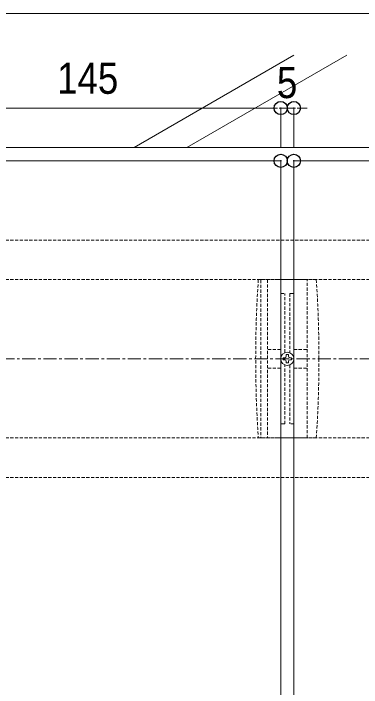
# Model space of a CAD drawing. Units: millimetres, scale not verified. Extents: x -4131 to 4169, y -981 to 998.
# Drawn here: x -3400.5 to -3268.6, y 128.8 to 384.2 of the extents above; entities that cross this region are included whole.
import ezdxf
from ezdxf.enums import TextEntityAlignment as Align

# ---------------------------------------------------------------- set-up
doc = ezdxf.new("R2010")
doc.units = ezdxf.units.MM
doc.header["$LTSCALE"] = 10
doc.header["$PDMODE"] = 32
doc.header["$PDSIZE"] = 5
doc.linetypes.add('CHAIN1', pattern=[8, 5, -1, 1, -1])
doc.linetypes.add('DASHED1', pattern=[1.8, 1.2, -0.6])
for name, color, linetype, lineweight in [('0-0_図枠', 7, 'Continuous', 9), ('0-1_デッキ', 7, 'Continuous', 9), ('0-3_寸法', 7, 'Continuous', 9), ('0-4_一般', 4, 'Continuous', 9), ('0-6_0', 7, 'Continuous', 9), ('0-A_根太', 4, 'Continuous', 9), ('0-B_WQCS', 4, 'Continuous', 9)]:
    doc.layers.add(name, color=color, linetype=linetype, lineweight=lineweight)
doc.layers.add('0-7_DEFPOINTS', color=7, linetype='Continuous')
doc.styles.add('ＭＳ Ｐゴシック', font='')
doc.styles.get('ＭＳ Ｐゴシック').set_extended_font_data('MS PGothic')

# ---------------------------------------------------------------- blocks, each defined once
blk = doc.blocks.new('_DOT')
at = {"layer": '0-6_0'}
for p, q in [((-5, 0), (-10, 0)), ((-2.5, 0), (2.5, 0))]:
    blk.add_line(p, q, dxfattribs=at)
blk = doc.blocks.new('グループ-70-1')
at = {"layer": '0-A_根太', "linetype": 'DASHED1'}
for p, q in [((-37009.7, 5899.7), (-31688.6, 5899.7)), ((-37009.7, 5749.7), (-31688.6, 5749.7)), ((-37009.7, 5149.7), (-31688.6, 5149.7)), ((-37009.7, 4999.7), (-31688.6, 4999.7))]:
    blk.add_line(p, q, dxfattribs=at)
at = {"layer": '0-A_根太', "linetype": 'CHAIN1'}
blk.add_line((-39948.3, 5449.7), (-31448.3, 5449.7), dxfattribs=at)
blk = doc.blocks.new('グループ-93-1')
at = {"layer": '0-B_WQCS'}
blk.add_line((4, -9.8), (4, -15.6), dxfattribs=at)
for points in [[(-9.8, -4), (-15.6, -4), (-15.6, 4), (-9.8, 4)], [(-4, 9.8), (-4, 15.6), (4, 15.6), (4, 9.8)], [(9.8, 4), (15.6, 4), (15.6, -4), (9.8, -4)], [(4, -15.6), (-4, -15.6), (-4, -9.8)]]:
    blk.add_lwpolyline(points, dxfattribs=at)
blk.add_circle((0, 0), 25, dxfattribs=at)
for centre, start, end in [((-9.8, 9.8), 270, 0), ((9.8, 9.8), 180, 270), ((-9.8, -9.8), 0, 90), ((9.8, -9.8), 90, 180)]:
    blk.add_arc(centre, 5.81, start, end, dxfattribs=at)
blk = doc.blocks.new('グループ-94-1')
at = {"layer": '0-B_WQCS'}
blk.add_blockref('グループ-93-1', (0, 0), dxfattribs=at)
blk = doc.blocks.new('グループ-95-1')
at = {"layer": '0-B_WQCS', "linetype": 'DASHED1'}
for p, q in [((110, 300), (-110, 300)), ((-100, 298.3), (-100, -298.3)), ((-74.9, 300), (-74.9, -300)), ((-24.9, 300), (-24.9, 7.4)), ((24.9, 7.4), (24.9, 300)), ((74.9, -300), (74.9, 300)), ((-24.9, 247.1), (-10, 247.1)), ((-10, 24), (-10, 247.1)), ((10, 247.1), (10, 24)), ((10, 247.1), (24.9, 247.1)), ((-24.9, 35), (-74.9, 35)), ((24.9, 35), (74.9, 35)), ((-24.9, -7.4), (-24.9, -300)), ((-10, -247.1), (-10, -24)), ((10, -24), (10, -247.1)), ((24.9, -300), (24.9, -7.4)), ((-24.9, -35), (-74.9, -35)), ((24.9, -35), (74.9, -35)), ((-10, -247.1), (-24.9, -247.1)), ((24.9, -247.1), (10, -247.1)), ((110, -300), (-110, -300))]:
    blk.add_line(p, q, dxfattribs=at)
at = {"layer": '0-B_WQCS'}
for p, q in [((-24.9, 300), (25.1, 300)), ((25.1, -300), (-24.9, -300))]:
    blk.add_line(p, q, dxfattribs=at)
at = {"layer": '0-B_WQCS', "linetype": 'DASHED1'}
for centre, start, end in [((4385, 0), 176.1817, 183.8183), ((-4385, 0), 0, 3.8183), ((-4385, 0), 356.1817, 0)]:
    blk.add_arc(centre, 4505, start, end, dxfattribs=at)
at = {"layer": '0-B_WQCS'}
blk.add_blockref('グループ-94-1', (0, 0), dxfattribs=at)
blk = doc.blocks.new('グループ-96-1')
at = {"layer": '0-B_WQCS'}
blk.add_blockref('グループ-95-1', (0, 0), dxfattribs=at)
blk = doc.blocks.new('WQCS2016平')
at = {"layer": '0-B_WQCS'}
blk.add_blockref('グループ-96-1', (0, 0), dxfattribs=at)

msp = doc.modelspace()

# ---------------------------------------------------------------- linework, layer by layer
at = {"layer": '0-0_図枠', "color": 5}
msp.add_lwpolyline([(-4130.95, 384.21), (-2130.95, 384.21), (-2130.95, -915.79), (-4130.95, -915.79)], close=True, dxfattribs=at)
at = {"layer": '0-1_デッキ'}
for p, q in [((-3444.2, 328.37), (-3299.2, 328.37)), ((-3299.2, -236.63), (-3299.2, 328.37)), ((-3294.2, -154.13), (-3294.2, 328.37)), ((-3294.2, 328.37), (-3251.21, 328.37))]:
    msp.add_line(p, q, dxfattribs=at)
at = {"layer": '0-3_寸法'}
for p, q in [((-3441.7, 348.37), (-3301.7, 348.37)), ((-3301.7, 348.37), (-3304.21, 348.37)), ((-3299.2, 333.37), (-3299.2, 348.37)), ((-3299.2, 333.37), (-3299.2, 348.37)), ((-3299.2, 348.37), (-3294.2, 348.37)), ((-3294.2, 333.37), (-3294.2, 348.37)), ((-3291.7, 348.37), (-3289.19, 348.37))]:
    msp.add_line(p, q, dxfattribs=at)
at = {"layer": '0-4_一般'}
for p, q in [((-3294.19, 368.37), (-3354.81, 333.37)), ((-3274.19, 368.37), (-3334.81, 333.37))]:
    msp.add_line(p, q, dxfattribs=at)
at = {"layer": '0-4_一般', "color": 3}
msp.add_line((-3251.21, 333.37), (-3781.21, 333.37), dxfattribs=at)
at = {"layer": '0-7_DEFPOINTS'}
for p in [(-3299.2, 348.37), (-3294.2, 348.37), (-3299.2, 328.37), (-3294.2, 328.37)]:
    msp.add_point(p, dxfattribs=at)

# ---------------------------------------------------------------- block references
at = {"layer": '0-3_寸法', "xscale": 0.2503723, "yscale": 0.2503723}
msp.add_blockref('_DOT', (-3299.2, 348.37), dxfattribs=at)
msp.add_blockref('_DOT', (-3299.2, 348.37), dxfattribs=at)
at = {"layer": '0-3_寸法', "xscale": 0.2503723, "yscale": 0.2503723, "rotation": 180}
msp.add_blockref('_DOT', (-3294.2, 348.37), dxfattribs=at)
at = {"layer": '0-A_根太', "xscale": 0.1, "yscale": 0.1}
msp.add_blockref('グループ-70-1', (-82.35, -291.6), dxfattribs=at)
at = {"layer": '0-B_WQCS', "xscale": 0.1, "yscale": 0.1}
msp.add_blockref('WQCS2016平', (-3296.7, 253.37), dxfattribs=at)

# ---------------------------------------------------------------- texts
at = {"layer": '0-3_寸法', "style": 'ＭＳ Ｐゴシック', "width": 0.9}
for s, p in [('145', (-3383.98, 350.23)), ('5', (-3300.65, 348.6))]:
    msp.add_text(s, height=11.8, dxfattribs=at).set_placement(p, align=Align.BOTTOM_LEFT)

doc.saveas('drawing.dxf')
